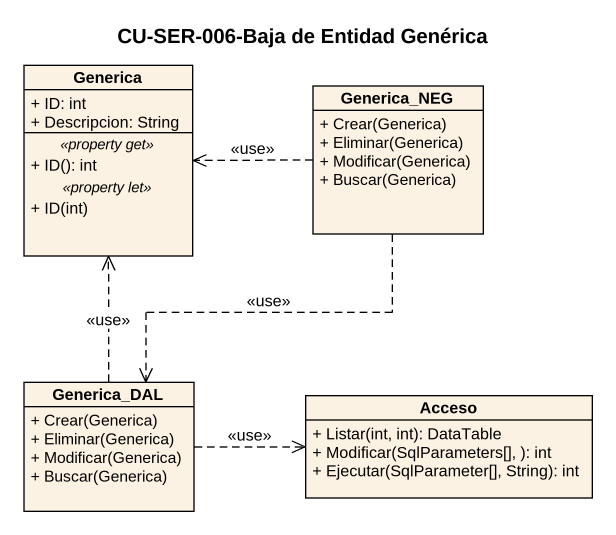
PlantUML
@startuml
title CU-SER-006-Baja de Entidad Genérica
hide circle
hide empty members
skinparam classAttributeIconSize 0
class Generica {
  + ID: int
  + Descripcion: String
  .. <<property get>> ..
  + ID(): int
  .. <<property let>> ..
  + ID(int)
}
class Generica_NEG {
  + Crear(Generica)
  + Eliminar(Generica)
  + Modificar(Generica)
  + Buscar(Generica)
}
class Generica_DAL {
  + Crear(Generica)
  + Eliminar(Generica)
  + Modificar(Generica)
  + Buscar(Generica)
}
class Acceso {
  + Listar(int, int): DataTable
  + Modificar(SqlParameters[], ): int
  + Ejecutar(SqlParameter[], String): int
}
Generica_NEG .left.> Generica : <<use>>
Generica_NEG ..> Generica_DAL : <<use>>
Generica_DAL .up.> Generica : <<use>>
Generica_DAL .right.> Acceso : <<use>>
@enduml
